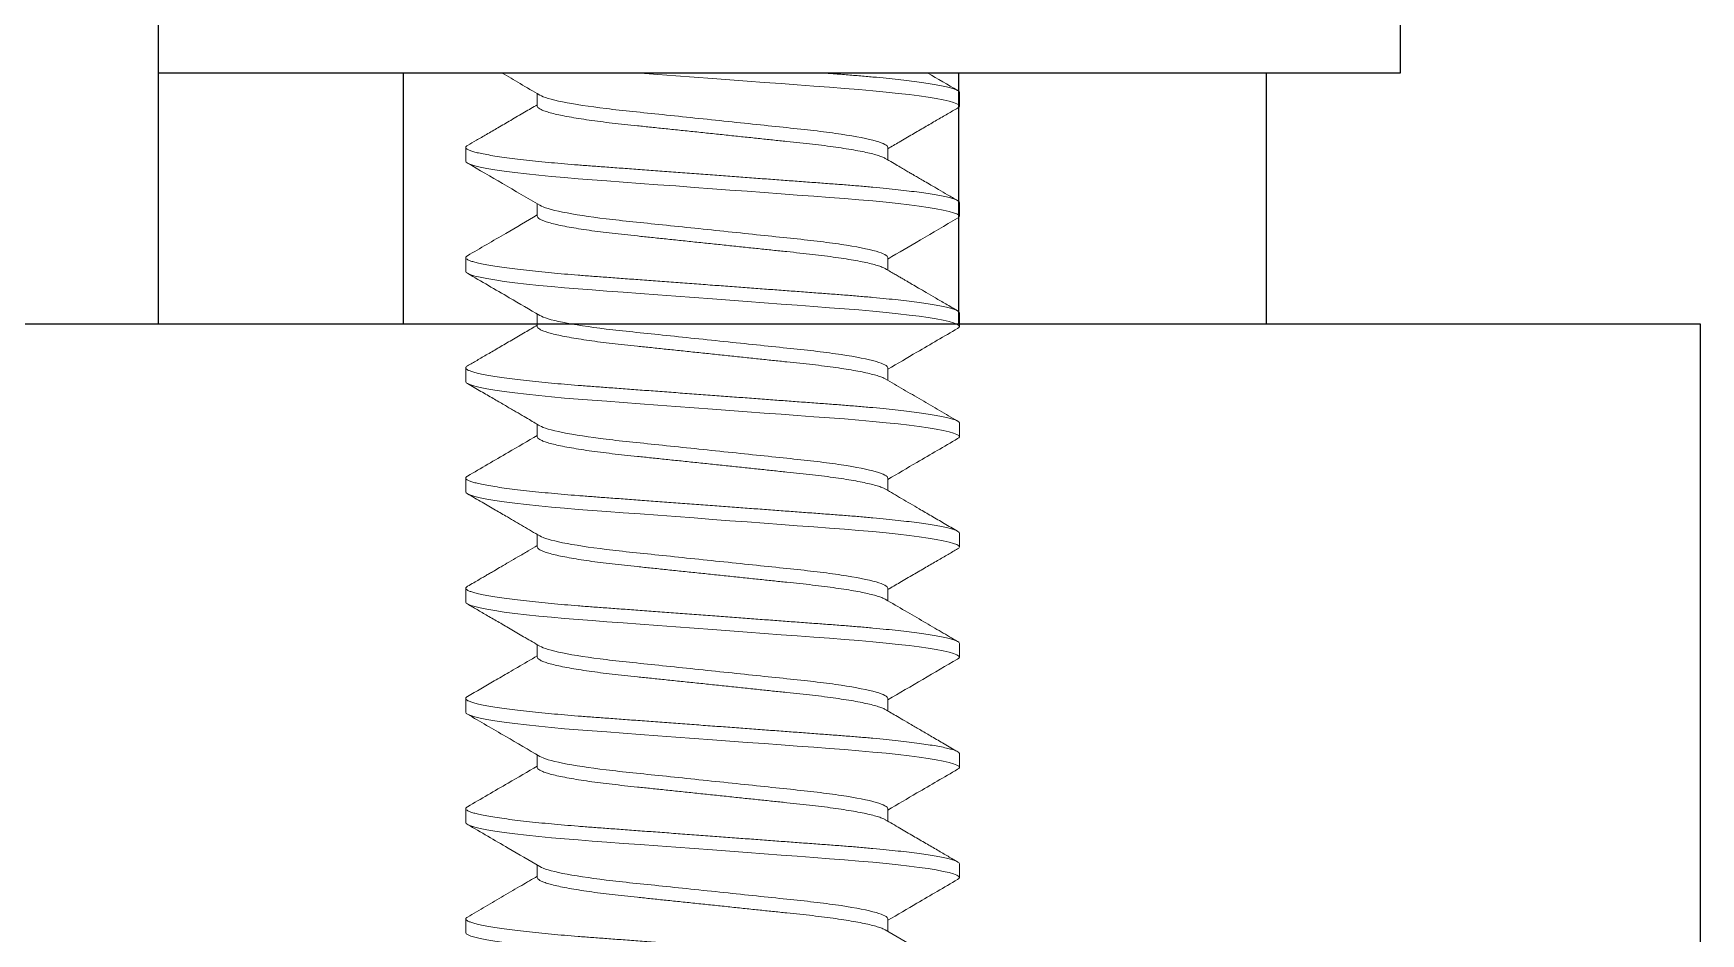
# Model space of a CAD drawing. Header units: inches. Extents: x -1 to 66.5, y -11.9 to 25.2.
# Drawn here: x 39.7874 to 40.1657, y -6.3682 to -6.164 of the extents above; entities that cross this region are included whole.
import ezdxf

# ---------------------------------------------------------------- set-up
doc = ezdxf.new("R2010")
doc.units = ezdxf.units.IN
doc.header["$MEASUREMENT"] = 0
doc.linetypes.add('SLD-Solid', pattern=[0])
doc.layers.add('Fastener', color=134, linetype='Continuous')
doc.layers.add('Solenoid', color=6, linetype='Continuous')

msp = doc.modelspace()

# ---------------------------------------------------------------- linework, layer by layer
at = {"layer": 'Fastener'}
for p, q in [((40.09748, -6.14297), (40.09748, -6.17297)), ((40.09748, -6.17297), (39.81577, -6.17297))]:
    msp.add_line(p, q, dxfattribs=at)
at = {"layer": 'Fastener', "linetype": 'SLD-Solid', "lineweight": 15}
for p, q in [((39.90172, -6.18047), (39.90172, -6.17766)), ((39.99748, -6.17735), (39.99748, -6.18047)), ((39.88548, -6.19297), (39.88548, -6.18985)), ((39.98124, -6.18985), (39.98124, -6.19267)), ((39.90172, -6.20547), (39.90172, -6.20266)), ((39.99748, -6.20235), (39.99748, -6.20547)), ((39.88548, -6.21797), (39.88548, -6.21485)), ((39.98124, -6.21485), (39.98124, -6.21767)), ((39.90172, -6.23047), (39.90172, -6.22766)), ((39.99748, -6.22735), (39.99748, -6.23047)), ((39.88548, -6.24297), (39.88548, -6.23985)), ((39.98124, -6.23985), (39.98124, -6.24267)), ((39.90172, -6.25547), (39.90172, -6.25265)), ((39.99748, -6.25235), (39.99748, -6.25547)), ((39.88548, -6.26797), (39.88548, -6.26485)), ((39.98124, -6.26485), (39.98124, -6.26767)), ((39.90172, -6.28047), (39.90172, -6.27765)), ((39.99748, -6.27735), (39.99748, -6.28047)), ((39.88548, -6.29297), (39.88548, -6.28985)), ((39.98124, -6.28985), (39.98124, -6.29267)), ((39.90172, -6.30547), (39.90172, -6.30266)), ((39.99748, -6.30235), (39.99748, -6.30547)), ((39.88548, -6.31797), (39.88548, -6.31485)), ((39.98124, -6.31485), (39.98124, -6.31767)), ((39.90172, -6.33047), (39.90172, -6.32766)), ((39.99748, -6.32735), (39.99748, -6.33047)), ((39.88548, -6.34297), (39.88548, -6.33985)), ((39.98124, -6.33985), (39.98124, -6.34267)), ((39.90172, -6.35547), (39.90172, -6.35266)), ((39.99748, -6.35235), (39.99748, -6.35547)), ((39.88548, -6.36797), (39.88548, -6.36485)), ((39.98124, -6.36485), (39.98124, -6.36767))]:
    msp.add_line(p, q, dxfattribs=at)
at = {"layer": 'Fastener', "linetype": 'SLD-Solid', "lineweight": 15, "flags": 128}
for points in [[(39.99707, -6.18091), (39.99736, -6.18072), (39.99748, -6.18047), (39.99734, -6.18022), (39.99691, -6.17994), (39.99619, -6.17966), (39.99516, -6.17936), (39.99383, -6.17906), (39.9922, -6.17875), (39.99039, -6.17845), (39.98834, -6.17816), (39.98607, -6.17787), (39.98358, -6.17758), (39.9809, -6.17729), (39.97788, -6.177), (39.97471, -6.17672), (39.97141, -6.17645), (39.96801, -6.1762), (39.96444, -6.17593), (39.96069, -6.17565), (39.95702, -6.17538), (39.95323, -6.1751), (39.94937, -6.17481), (39.94544, -6.17452), (39.94148, -6.17422), (39.93729, -6.17391), (39.93313, -6.1736), (39.92904, -6.1733), (39.92505, -6.173), (39.92468, -6.17297)], [(39.99707, -6.20591), (39.99736, -6.20572), (39.99748, -6.20547), (39.99734, -6.20522), (39.99691, -6.20494), (39.99619, -6.20466), (39.99516, -6.20436), (39.99383, -6.20406), (39.9922, -6.20375), (39.99039, -6.20345), (39.98834, -6.20316), (39.98607, -6.20287), (39.98358, -6.20258), (39.9809, -6.20229), (39.97788, -6.202), (39.97471, -6.20172), (39.97141, -6.20145), (39.96801, -6.2012), (39.96444, -6.20093), (39.96069, -6.20065), (39.95702, -6.20038), (39.95323, -6.2001), (39.94937, -6.19981), (39.94544, -6.19952), (39.94148, -6.19922), (39.93729, -6.19891), (39.93313, -6.1986), (39.92904, -6.1983), (39.92505, -6.198), (39.92119, -6.19771), (39.91749, -6.19744), (39.91417, -6.19719), (39.91098, -6.19695), (39.90789, -6.1967), (39.90491, -6.19643), (39.90207, -6.19615), (39.89923, -6.19585), (39.89661, -6.19555), (39.89423, -6.19524), (39.89211, -6.19492), (39.89027, -6.19461), (39.88872, -6.19431), (39.88754, -6.19402), (39.88663, -6.19374), (39.88599, -6.19348), (39.88561, -6.19322), (39.88548, -6.19297), (39.88548, -6.19297)], [(39.99707, -6.23091), (39.99736, -6.23072), (39.99748, -6.23047), (39.99734, -6.23022), (39.99691, -6.22994), (39.99619, -6.22966), (39.99516, -6.22936), (39.99383, -6.22906), (39.9922, -6.22875), (39.99039, -6.22845), (39.98834, -6.22816), (39.98607, -6.22787), (39.98358, -6.22758), (39.9809, -6.22729), (39.97788, -6.227), (39.97471, -6.22672), (39.97141, -6.22645), (39.96801, -6.2262), (39.96444, -6.22593), (39.96069, -6.22565), (39.95702, -6.22538), (39.95323, -6.2251), (39.94937, -6.22481), (39.94544, -6.22452), (39.94148, -6.22422), (39.93729, -6.22391), (39.93313, -6.2236), (39.92904, -6.2233), (39.92505, -6.223), (39.92119, -6.22271), (39.91749, -6.22244), (39.91417, -6.22219), (39.91098, -6.22195), (39.90789, -6.2217), (39.90491, -6.22143), (39.90207, -6.22116), (39.89923, -6.22085), (39.89661, -6.22055), (39.89423, -6.22024), (39.89211, -6.21992), (39.89027, -6.21961), (39.88872, -6.21931), (39.88754, -6.21902), (39.88663, -6.21874), (39.88599, -6.21848), (39.88561, -6.21822), (39.88548, -6.21797), (39.88548, -6.21797)], [(39.99707, -6.25591), (39.99736, -6.25572), (39.99748, -6.25547), (39.99734, -6.25522), (39.99691, -6.25494), (39.99619, -6.25466), (39.99516, -6.25436), (39.99383, -6.25406), (39.9922, -6.25375), (39.99039, -6.25345), (39.98834, -6.25316), (39.98607, -6.25287), (39.98358, -6.25258), (39.9809, -6.25229), (39.97788, -6.252), (39.97471, -6.25172), (39.97141, -6.25145), (39.96801, -6.2512), (39.96444, -6.25093), (39.96069, -6.25065), (39.95702, -6.25038), (39.95323, -6.2501), (39.94937, -6.24981), (39.94544, -6.24952), (39.94148, -6.24922), (39.93729, -6.24891), (39.93313, -6.2486), (39.92904, -6.2483), (39.92505, -6.248), (39.92119, -6.24771), (39.91749, -6.24744), (39.91417, -6.24719), (39.91098, -6.24695), (39.90789, -6.2467), (39.90491, -6.24643), (39.90207, -6.24616), (39.89923, -6.24585), (39.89661, -6.24555), (39.89423, -6.24524), (39.89211, -6.24492), (39.89027, -6.24461), (39.88872, -6.24431), (39.88754, -6.24402), (39.88663, -6.24374), (39.88599, -6.24348), (39.88561, -6.24322), (39.88548, -6.24297), (39.88548, -6.24297)], [(39.99707, -6.28091), (39.99736, -6.28072), (39.99748, -6.28047), (39.99734, -6.28022), (39.99691, -6.27994), (39.99619, -6.27966), (39.99516, -6.27936), (39.99383, -6.27906), (39.9922, -6.27875), (39.99039, -6.27845), (39.98834, -6.27816), (39.98607, -6.27787), (39.98358, -6.27758), (39.9809, -6.27729), (39.97788, -6.277), (39.97471, -6.27672), (39.97141, -6.27645), (39.96801, -6.2762), (39.96444, -6.27593), (39.96069, -6.27565), (39.95702, -6.27538), (39.95323, -6.2751), (39.94937, -6.27481), (39.94544, -6.27452), (39.94148, -6.27422), (39.93729, -6.27391), (39.93313, -6.2736), (39.92904, -6.2733), (39.92505, -6.273), (39.92119, -6.27271), (39.91749, -6.27244), (39.91417, -6.27219), (39.91098, -6.27195), (39.90789, -6.2717), (39.90491, -6.27143), (39.90207, -6.27116), (39.89923, -6.27085), (39.89661, -6.27055), (39.89423, -6.27024), (39.89211, -6.26992), (39.89027, -6.26961), (39.88872, -6.26931), (39.88754, -6.26902), (39.88663, -6.26874), (39.88599, -6.26848), (39.88561, -6.26822), (39.88548, -6.26797), (39.88548, -6.26797)], [(39.99707, -6.30591), (39.99736, -6.30572), (39.99748, -6.30547), (39.99734, -6.30522), (39.99691, -6.30494), (39.99619, -6.30466), (39.99516, -6.30436), (39.99383, -6.30406), (39.9922, -6.30375), (39.99039, -6.30345), (39.98834, -6.30316), (39.98607, -6.30287), (39.98358, -6.30258), (39.9809, -6.30229), (39.97788, -6.302), (39.97471, -6.30172), (39.97141, -6.30145), (39.96801, -6.3012), (39.96444, -6.30093), (39.96069, -6.30065), (39.95702, -6.30038), (39.95323, -6.3001), (39.94937, -6.29981), (39.94544, -6.29952), (39.94148, -6.29922), (39.93729, -6.29891), (39.93313, -6.2986), (39.92904, -6.2983), (39.92505, -6.298), (39.92119, -6.29771), (39.91749, -6.29744), (39.91417, -6.29719), (39.91098, -6.29695), (39.90789, -6.2967), (39.90491, -6.29643), (39.90207, -6.29616), (39.89923, -6.29585), (39.89661, -6.29555), (39.89423, -6.29524), (39.89211, -6.29492), (39.89027, -6.29461), (39.88872, -6.29431), (39.88754, -6.29402), (39.88663, -6.29374), (39.88599, -6.29348), (39.88561, -6.29322), (39.88548, -6.29297), (39.88548, -6.29297)], [(39.99707, -6.33091), (39.99736, -6.33072), (39.99748, -6.33047), (39.99734, -6.33022), (39.99691, -6.32994), (39.99619, -6.32966), (39.99516, -6.32936), (39.99383, -6.32906), (39.9922, -6.32875), (39.99039, -6.32845), (39.98834, -6.32816), (39.98607, -6.32787), (39.98358, -6.32758), (39.9809, -6.32729), (39.97788, -6.327), (39.97471, -6.32672), (39.97141, -6.32645), (39.96801, -6.3262), (39.96444, -6.32593), (39.96069, -6.32565), (39.95702, -6.32538), (39.95323, -6.3251), (39.94937, -6.32481), (39.94544, -6.32452), (39.94148, -6.32422), (39.93729, -6.32391), (39.93313, -6.3236), (39.92904, -6.3233), (39.92505, -6.323), (39.92119, -6.32271), (39.91749, -6.32244), (39.91417, -6.32219), (39.91098, -6.32195), (39.90789, -6.3217), (39.90491, -6.32143), (39.90207, -6.32116), (39.89923, -6.32085), (39.89661, -6.32055), (39.89423, -6.32024), (39.89211, -6.31992), (39.89027, -6.31961), (39.88872, -6.31931), (39.88754, -6.31902), (39.88663, -6.31874), (39.88599, -6.31848), (39.88561, -6.31822), (39.88548, -6.31797), (39.88548, -6.31797)], [(39.99707, -6.35591), (39.99736, -6.35572), (39.99748, -6.35547), (39.99734, -6.35522), (39.99691, -6.35494), (39.99619, -6.35466), (39.99516, -6.35436), (39.99383, -6.35406), (39.9922, -6.35375), (39.99039, -6.35345), (39.98834, -6.35316), (39.98607, -6.35287), (39.98358, -6.35258), (39.9809, -6.35229), (39.97788, -6.352), (39.97471, -6.35172), (39.97141, -6.35145), (39.96801, -6.3512), (39.96444, -6.35093), (39.96069, -6.35065), (39.95702, -6.35038), (39.95323, -6.3501), (39.94937, -6.34981), (39.94544, -6.34952), (39.94148, -6.34922), (39.93729, -6.34891), (39.93313, -6.3486), (39.92904, -6.3483), (39.92505, -6.348), (39.92119, -6.34771), (39.91749, -6.34744), (39.91417, -6.34719), (39.91098, -6.34695), (39.90789, -6.3467), (39.90491, -6.34643), (39.90207, -6.34616), (39.89923, -6.34585), (39.89661, -6.34555), (39.89423, -6.34524), (39.89211, -6.34492), (39.89027, -6.34461), (39.88872, -6.34431), (39.88754, -6.34402), (39.88663, -6.34374), (39.88599, -6.34348), (39.88561, -6.34322), (39.88548, -6.34297), (39.88548, -6.34297)], [(39.99707, -6.38091), (39.99736, -6.38072), (39.99748, -6.38047), (39.99734, -6.38022), (39.99691, -6.37994), (39.99619, -6.37966), (39.99516, -6.37936), (39.99383, -6.37906), (39.9922, -6.37875), (39.99039, -6.37845), (39.98834, -6.37816), (39.98607, -6.37787), (39.98358, -6.37758), (39.9809, -6.37729), (39.97788, -6.377), (39.97471, -6.37672), (39.97141, -6.37645), (39.96801, -6.3762), (39.96444, -6.37593), (39.96069, -6.37565), (39.95702, -6.37538), (39.95323, -6.3751), (39.94937, -6.37481), (39.94544, -6.37452), (39.94148, -6.37422), (39.93729, -6.37391), (39.93313, -6.3736), (39.92904, -6.3733), (39.92505, -6.373), (39.92119, -6.37271), (39.91749, -6.37244), (39.91417, -6.37219), (39.91098, -6.37195), (39.90789, -6.3717), (39.90491, -6.37143), (39.90207, -6.37116), (39.89923, -6.37085), (39.89661, -6.37055), (39.89423, -6.37024), (39.89211, -6.36992), (39.89027, -6.36961), (39.88872, -6.36931), (39.88754, -6.36902), (39.88663, -6.36874), (39.88599, -6.36848), (39.88561, -6.36822), (39.88548, -6.36797), (39.88548, -6.36797)]]:
    msp.add_lwpolyline(points, dxfattribs=at)
at = {"layer": 'Fastener', "linetype": 'SLD-Solid', "lineweight": 15}
for points, knots in [([(39.90228, -6.17798), (39.90079, -6.17711), (39.89793, -6.17544), (39.89507, -6.17377), (39.89371, -6.17297)], [0, 0, 0, 0, 0.2735344, 0.5226997, 0.5226997, 0.5226997, 0.5226997]), ([(39.99748, -6.17735), (39.99746, -6.17726), (39.9974, -6.17709), (39.99696, -6.17682), (39.99624, -6.17653), (39.99521, -6.17624), (39.99387, -6.17593), (39.99227, -6.17563), (39.99043, -6.17533), (39.98839, -6.17503), (39.98611, -6.17474), (39.98362, -6.17445), (39.98089, -6.17416), (39.97792, -6.17388), (39.97475, -6.1736), (39.97145, -6.17333), (39.96873, -6.17313), (39.96713, -6.17301), (39.96668, -6.17297)], [0, 0, 0, 0, 0.021662, 0.0436855, 0.0660212, 0.0886149, 0.1114084, 0.1343402, 0.1560315, 0.1777344, 0.1993942, 0.2209568, 0.2423695, 0.2648595, 0.2870678, 0.3089421, 0.33051, 0.3387077, 0.3387077, 0.3387077, 0.3387077]), ([(39.98124, -6.18985), (39.98124, -6.18942), (39.98038, -6.18893), (39.97679, -6.18789), (39.97405, -6.18735), (39.96898, -6.18659), (39.96714, -6.18635), (39.96327, -6.18588), (39.96127, -6.18567), (39.95486, -6.185), (39.95, -6.18449), (39.93999, -6.18344), (39.93486, -6.18291), (39.92541, -6.18192), (39.92121, -6.18151), (39.91351, -6.18057), (39.91007, -6.18005), (39.90486, -6.17899), (39.9031, -6.17846), (39.90228, -6.17798)], [0, 0, 0, 0, 0.125, 0.125, 0.25, 0.25, 0.3125, 0.3125, 0.375, 0.375, 0.5, 0.5, 0.625, 0.625, 0.75, 0.75, 0.875, 0.875, 1, 1, 1, 1]), ([(39.88587, -6.18941), (39.88654, -6.18902), (39.88799, -6.18818), (39.8903, -6.18684), (39.89289, -6.18533), (39.89577, -6.18365), (39.89875, -6.18191), (39.90076, -6.18073), (39.90172, -6.18017)], [0, 0, 0, 0, 0.127459, 0.273038, 0.43669, 0.618357, 0.817973, 1, 1, 1, 1]), ([(39.98068, -6.19234), (39.98067, -6.19234), (39.98052, -6.19222), (39.97994, -6.19198), (39.97891, -6.19162), (39.97755, -6.19125), (39.97591, -6.19088), (39.97401, -6.19051), (39.97187, -6.19015), (39.9695, -6.18979), (39.96693, -6.18945), (39.96419, -6.18911), (39.96132, -6.1888), (39.9583, -6.18849), (39.95514, -6.18816), (39.95185, -6.18781), (39.94846, -6.18746), (39.94499, -6.18709), (39.94146, -6.18672), (39.93791, -6.18635), (39.93438, -6.18598), (39.93094, -6.18562), (39.92761, -6.18527), (39.92446, -6.18494), (39.92149, -6.18463), (39.91867, -6.18432), (39.91599, -6.184), (39.91343, -6.18365), (39.91105, -6.18329), (39.90888, -6.18292), (39.90696, -6.18255), (39.90532, -6.18218), (39.90398, -6.18181), (39.90296, -6.18145), (39.90224, -6.18111), (39.9018, -6.18078), (39.90175, -6.18058), (39.90172, -6.18047)], [0, 0, 0, 0, 0.0011037, 0.0306617, 0.060576, 0.0907305, 0.1204632, 0.1501923, 0.1797998, 0.2091707, 0.2387189, 0.2678013, 0.2963216, 0.3248703, 0.3539772, 0.3830139, 0.4123936, 0.4420065, 0.4717374, 0.5020078, 0.5321537, 0.5620535, 0.5915919, 0.620662, 0.6486647, 0.6767023, 0.7052794, 0.7343041, 0.7642111, 0.7943614, 0.8246333, 0.8549021, 0.8850435, 0.9144055, 0.9434181, 0.9719801, 1, 1, 1, 1]), ([(39.99709, -6.18091), (39.99633, -6.18136), (39.99473, -6.18229), (39.99225, -6.18373), (39.9896, -6.18527), (39.98678, -6.18692), (39.98397, -6.18856), (39.98211, -6.18965), (39.98124, -6.19016)], [0, 0, 0, 0, 0.145434, 0.301781, 0.469006, 0.647064, 0.835911, 1, 1, 1, 1]), ([(39.99748, -6.20235), (39.99746, -6.20226), (39.9974, -6.20209), (39.99696, -6.20182), (39.99624, -6.20153), (39.99521, -6.20124), (39.99387, -6.20093), (39.99227, -6.20063), (39.99043, -6.20033), (39.98839, -6.20003), (39.98611, -6.19974), (39.98362, -6.19945), (39.98089, -6.19916), (39.97792, -6.19888), (39.97475, -6.1986), (39.97145, -6.19833), (39.96802, -6.19807), (39.96444, -6.19781), (39.96076, -6.19753), (39.95702, -6.19726), (39.95323, -6.19697), (39.94937, -6.19669), (39.94544, -6.19639), (39.9414, -6.19609), (39.93729, -6.19579), (39.93313, -6.19548), (39.92904, -6.19517), (39.92505, -6.19488), (39.92119, -6.19459), (39.91756, -6.19432), (39.91415, -6.19407), (39.91094, -6.19383), (39.90785, -6.19357), (39.90487, -6.19331), (39.90197, -6.19302), (39.89919, -6.19273), (39.89656, -6.19242), (39.89418, -6.19211), (39.89206, -6.1918), (39.89022, -6.19149), (39.88871, -6.19119), (39.8875, -6.1909), (39.88659, -6.19062), (39.88595, -6.19035), (39.88556, -6.19009), (39.88544, -6.18984), (39.88554, -6.18962), (39.8858, -6.18947), (39.8859, -6.18941)], [0, 0, 0, 0, 0.021662, 0.043686, 0.066022, 0.088616, 0.11141, 0.134342, 0.156034, 0.177737, 0.199398, 0.220961, 0.242374, 0.264864, 0.287073, 0.308947, 0.330516, 0.352339, 0.374503, 0.395667, 0.417042, 0.438577, 0.460221, 0.48192, 0.504932, 0.527878, 0.550696, 0.573322, 0.595699, 0.61777, 0.638257, 0.658614, 0.679288, 0.700253, 0.721466, 0.744181, 0.767062, 0.790044, 0.813064, 0.836056, 0.858955, 0.880405, 0.901664, 0.922686, 0.943424, 0.963839, 0.985501, 1, 1, 1, 1]), ([(39.98068, -6.19234), (39.98123, -6.19266), (39.98225, -6.19326), (39.98366, -6.19408), (39.98483, -6.19476), (39.98575, -6.19531), (39.98645, -6.19571), (39.98701, -6.19604), (39.98764, -6.19641), (39.98851, -6.19692), (39.98968, -6.1976), (39.99113, -6.19844), (39.99287, -6.19945), (39.99489, -6.20063), (39.99633, -6.20146), (39.99709, -6.20191)], [0, 0, 0, 0, 0.10074, 0.186625, 0.257628, 0.313728, 0.356495, 0.384119, 0.41754, 0.471645, 0.542917, 0.63137, 0.737019, 0.859887, 1, 1, 1, 1]), ([(39.90228, -6.20298), (39.89946, -6.20134), (39.89399, -6.19814), (39.88852, -6.19495), (39.88587, -6.19341)], [0, 0, 0, 0, 0.515851, 1, 1, 1, 1]), ([(39.98124, -6.21485), (39.98124, -6.21442), (39.98038, -6.21393), (39.97679, -6.2129), (39.97405, -6.21235), (39.96898, -6.21159), (39.96714, -6.21135), (39.96327, -6.21088), (39.96127, -6.21067), (39.95486, -6.21), (39.95, -6.20949), (39.93999, -6.20844), (39.93486, -6.20791), (39.92541, -6.20692), (39.92121, -6.20651), (39.91351, -6.20557), (39.91008, -6.20505), (39.90486, -6.20399), (39.9031, -6.20346), (39.90228, -6.20298)], [0, 0, 0, 0, 0.125, 0.125, 0.25, 0.25, 0.3125, 0.3125, 0.375, 0.375, 0.5, 0.5, 0.625, 0.625, 0.75, 0.75, 0.875, 0.875, 1, 1, 1, 1]), ([(39.88587, -6.21441), (39.88878, -6.21272), (39.89406, -6.20965), (39.89934, -6.20656), (39.90172, -6.20517)], [0, 0, 0, 0, 0.549896, 1, 1, 1, 1]), ([(39.98068, -6.21734), (39.98067, -6.21734), (39.98052, -6.21722), (39.97994, -6.21698), (39.97891, -6.21662), (39.97755, -6.21625), (39.97591, -6.21588), (39.97401, -6.21551), (39.97187, -6.21515), (39.9695, -6.21479), (39.96693, -6.21445), (39.96419, -6.21411), (39.96132, -6.2138), (39.9583, -6.21349), (39.95514, -6.21316), (39.95185, -6.21281), (39.94846, -6.21246), (39.94499, -6.21209), (39.94146, -6.21172), (39.93791, -6.21135), (39.93438, -6.21098), (39.93094, -6.21062), (39.92761, -6.21027), (39.92446, -6.20994), (39.92149, -6.20963), (39.91867, -6.20932), (39.91599, -6.209), (39.91343, -6.20865), (39.91105, -6.20829), (39.90888, -6.20792), (39.90696, -6.20755), (39.90532, -6.20718), (39.90398, -6.20681), (39.90296, -6.20645), (39.90224, -6.20611), (39.9018, -6.20578), (39.90175, -6.20558), (39.90172, -6.20547)], [0, 0, 0, 0, 0.0010211, 0.0305816, 0.0604983, 0.0906554, 0.1203905, 0.1501221, 0.179732, 0.2091053, 0.238656, 0.2677408, 0.2962634, 0.3248145, 0.3539238, 0.3829629, 0.412345, 0.4419604, 0.4716938, 0.5019667, 0.532115, 0.5620173, 0.5915582, 0.6206306, 0.6486357, 0.6766756, 0.705255, 0.7342821, 0.7641916, 0.7943444, 0.8246187, 0.8548902, 0.885034, 0.9143984, 0.9434134, 0.9719777, 1, 1, 1, 1]), ([(39.99709, -6.20591), (39.99427, -6.20755), (39.98899, -6.21063), (39.98371, -6.21372), (39.98124, -6.21516)], [0, 0, 0, 0, 0.533694, 1, 1, 1, 1]), ([(39.99748, -6.22735), (39.99746, -6.22726), (39.9974, -6.22709), (39.99696, -6.22682), (39.99624, -6.22653), (39.99521, -6.22624), (39.99387, -6.22593), (39.99227, -6.22563), (39.99043, -6.22533), (39.98839, -6.22503), (39.98611, -6.22474), (39.98362, -6.22445), (39.98089, -6.22416), (39.97792, -6.22388), (39.97475, -6.2236), (39.97145, -6.22333), (39.96802, -6.22307), (39.96444, -6.22281), (39.96076, -6.22253), (39.95702, -6.22226), (39.95323, -6.22197), (39.94937, -6.22169), (39.94544, -6.22139), (39.9414, -6.22109), (39.93729, -6.22079), (39.93313, -6.22048), (39.92904, -6.22017), (39.92505, -6.21988), (39.92119, -6.21959), (39.91756, -6.21932), (39.91415, -6.21907), (39.91094, -6.21883), (39.90785, -6.21857), (39.90487, -6.21831), (39.90197, -6.21802), (39.89919, -6.21773), (39.89656, -6.21742), (39.89418, -6.21711), (39.89206, -6.2168), (39.89022, -6.21649), (39.88871, -6.21619), (39.8875, -6.2159), (39.88659, -6.21562), (39.88595, -6.21535), (39.88556, -6.21509), (39.88544, -6.21484), (39.88554, -6.21462), (39.8858, -6.21447), (39.8859, -6.21441)], [0, 0, 0, 0, 0.021664, 0.043689, 0.066026, 0.088621, 0.111416, 0.13435, 0.156042, 0.177747, 0.199408, 0.220972, 0.242386, 0.264878, 0.287088, 0.308963, 0.330533, 0.352357, 0.374522, 0.395687, 0.417063, 0.4386, 0.460245, 0.481945, 0.504958, 0.527906, 0.550725, 0.573352, 0.59573, 0.617802, 0.63829, 0.658649, 0.679323, 0.700289, 0.721503, 0.74422, 0.767102, 0.790086, 0.813107, 0.8361, 0.859, 0.880451, 0.901711, 0.922734, 0.943473, 0.963889, 0.985553, 1, 1, 1, 1]), ([(39.90228, -6.22798), (39.89998, -6.22663), (39.89451, -6.22344), (39.88903, -6.22025), (39.88587, -6.21841)], [0, 0, 0, 0, 0.422079, 1, 1, 1, 1]), ([(39.98068, -6.21734), (39.98108, -6.21757), (39.98183, -6.21801), (39.98288, -6.21863), (39.9838, -6.21916), (39.98458, -6.21962), (39.98528, -6.22003), (39.986, -6.22045), (39.98699, -6.22103), (39.98833, -6.22181), (39.99008, -6.22283), (39.99214, -6.22403), (39.99452, -6.22541), (39.9962, -6.22639), (39.99709, -6.22691)], [0, 0, 0, 0, 0.0726126, 0.1368827, 0.1927979, 0.2403477, 0.2796129, 0.3211904, 0.3723655, 0.4601493, 0.5667815, 0.6922831, 0.8366798, 1, 1, 1, 1]), ([(39.88587, -6.23941), (39.88659, -6.23899), (39.88811, -6.23811), (39.89051, -6.23671), (39.89313, -6.23519), (39.89598, -6.23352), (39.89887, -6.23184), (39.90081, -6.2307), (39.90172, -6.23017)], [0, 0, 0, 0, 0.1366309, 0.2877085, 0.4531892, 0.6330276, 0.827174, 1, 1, 1, 1]), ([(39.98068, -6.24234), (39.98067, -6.24234), (39.98052, -6.24222), (39.97994, -6.24198), (39.97891, -6.24162), (39.97755, -6.24125), (39.97591, -6.24088), (39.97401, -6.24051), (39.97187, -6.24015), (39.9695, -6.23979), (39.96693, -6.23945), (39.96419, -6.23911), (39.96132, -6.2388), (39.9583, -6.23849), (39.95514, -6.23816), (39.95185, -6.23781), (39.94846, -6.23746), (39.94499, -6.23709), (39.94146, -6.23672), (39.93791, -6.23635), (39.93438, -6.23598), (39.93094, -6.23562), (39.92761, -6.23527), (39.92446, -6.23494), (39.92149, -6.23463), (39.91867, -6.23432), (39.91599, -6.234), (39.91343, -6.23365), (39.91105, -6.23329), (39.90888, -6.23292), (39.90696, -6.23255), (39.90532, -6.23218), (39.90398, -6.23181), (39.90296, -6.23145), (39.90224, -6.23111), (39.9018, -6.23078), (39.90175, -6.23058), (39.90172, -6.23047)], [0, 0, 0, 0, 0.001056, 0.030616, 0.060531, 0.090687, 0.120421, 0.150152, 0.179761, 0.209133, 0.238683, 0.267767, 0.296288, 0.324838, 0.353947, 0.382985, 0.412366, 0.44198, 0.471712, 0.501984, 0.532132, 0.562033, 0.591573, 0.620644, 0.648648, 0.676687, 0.705265, 0.734291, 0.7642, 0.794352, 0.824625, 0.854895, 0.885038, 0.914401, 0.943415, 0.971979, 1, 1, 1, 1]), ([(39.98124, -6.23985), (39.98124, -6.23942), (39.98038, -6.23893), (39.97679, -6.2379), (39.97405, -6.23735), (39.96899, -6.23659), (39.96714, -6.23635), (39.96327, -6.23588), (39.96127, -6.23567), (39.95486, -6.235), (39.95, -6.23449), (39.93999, -6.23344), (39.93486, -6.23291), (39.92541, -6.23192), (39.92121, -6.23151), (39.91351, -6.23057), (39.91008, -6.23005), (39.90486, -6.22899), (39.9031, -6.22846), (39.90228, -6.22798)], [0, 0, 0, 0, 0.125, 0.125, 0.25, 0.25, 0.3125, 0.3125, 0.375, 0.375, 0.5, 0.5, 0.625, 0.625, 0.75, 0.75, 0.875, 0.875, 1, 1, 1, 1]), ([(39.9971, -6.23091), (39.99402, -6.2327), (39.98873, -6.23578), (39.98345, -6.23887), (39.98124, -6.24016)], [0, 0, 0, 0, 0.58233, 1, 1, 1, 1]), ([(39.99748, -6.25235), (39.99746, -6.25226), (39.9974, -6.25209), (39.99696, -6.25182), (39.99624, -6.25153), (39.99521, -6.25124), (39.99387, -6.25093), (39.99227, -6.25063), (39.99043, -6.25033), (39.98839, -6.25003), (39.98611, -6.24974), (39.98362, -6.24945), (39.98089, -6.24916), (39.97792, -6.24888), (39.97475, -6.2486), (39.97145, -6.24833), (39.96802, -6.24807), (39.96444, -6.24781), (39.96076, -6.24753), (39.95702, -6.24726), (39.95323, -6.24697), (39.94937, -6.24669), (39.94544, -6.24639), (39.9414, -6.24609), (39.93729, -6.24579), (39.93313, -6.24548), (39.92904, -6.24517), (39.92505, -6.24488), (39.92119, -6.24459), (39.91756, -6.24432), (39.91415, -6.24407), (39.91094, -6.24383), (39.90785, -6.24357), (39.90487, -6.24331), (39.90197, -6.24302), (39.89919, -6.24273), (39.89656, -6.24242), (39.89418, -6.24211), (39.89206, -6.2418), (39.89022, -6.24149), (39.88871, -6.24119), (39.8875, -6.2409), (39.88659, -6.24062), (39.88595, -6.24035), (39.88556, -6.24009), (39.88544, -6.23984), (39.88554, -6.23962), (39.8858, -6.23947), (39.8859, -6.23941)], [0, 0, 0, 0, 0.021665, 0.043691, 0.06603, 0.088627, 0.111423, 0.134358, 0.156052, 0.177758, 0.199421, 0.220986, 0.242402, 0.264895, 0.287106, 0.308983, 0.330554, 0.35238, 0.374546, 0.395713, 0.41709, 0.438628, 0.460275, 0.481976, 0.504991, 0.52794, 0.55076, 0.573389, 0.595768, 0.617842, 0.638331, 0.658691, 0.679367, 0.700335, 0.72155, 0.744268, 0.767151, 0.790137, 0.813159, 0.836154, 0.859056, 0.880508, 0.901769, 0.922793, 0.943534, 0.963952, 0.985616, 1, 1, 1, 1]), ([(39.98068, -6.24234), (39.98205, -6.24314), (39.98478, -6.24474), (39.98888, -6.24713), (39.99299, -6.24952), (39.99573, -6.25112), (39.9971, -6.25191)], [0, 0, 0, 0, 0.2495101, 0.4993295, 0.7494846, 1, 1, 1, 1]), ([(39.90228, -6.25298), (39.90194, -6.25278), (39.90115, -6.25232), (39.89981, -6.25154), (39.8982, -6.25059), (39.89629, -6.24948), (39.8941, -6.2482), (39.89161, -6.24675), (39.88884, -6.24514), (39.88689, -6.24401), (39.88587, -6.24341)], [0, 0, 0, 0, 0.06359, 0.144676, 0.24328, 0.359424, 0.493133, 0.644442, 0.813383, 1, 1, 1, 1]), ([(39.98124, -6.26485), (39.98124, -6.26442), (39.98038, -6.26393), (39.97679, -6.2629), (39.97405, -6.26235), (39.96899, -6.26159), (39.96714, -6.26135), (39.96327, -6.26088), (39.96127, -6.26067), (39.95486, -6.26), (39.95, -6.25949), (39.93999, -6.25844), (39.93486, -6.25791), (39.92541, -6.25692), (39.92121, -6.25651), (39.91352, -6.25557), (39.91008, -6.25505), (39.90486, -6.25399), (39.9031, -6.25346), (39.90228, -6.25298)], [0, 0, 0, 0, 0.125, 0.125, 0.25, 0.25, 0.3125, 0.3125, 0.375, 0.375, 0.5, 0.5, 0.625, 0.625, 0.75, 0.75, 0.875, 0.875, 1, 1, 1, 1]), ([(39.88587, -6.26441), (39.88895, -6.26262), (39.89423, -6.25955), (39.89951, -6.25646), (39.90172, -6.25517)], [0, 0, 0, 0, 0.582232, 1, 1, 1, 1]), ([(39.98068, -6.26734), (39.98067, -6.26734), (39.98052, -6.26722), (39.97994, -6.26698), (39.97891, -6.26662), (39.97755, -6.26625), (39.97591, -6.26588), (39.97401, -6.26551), (39.97187, -6.26515), (39.9695, -6.26479), (39.96693, -6.26445), (39.96419, -6.26411), (39.96132, -6.2638), (39.9583, -6.26349), (39.95514, -6.26316), (39.95185, -6.26281), (39.94846, -6.26246), (39.94499, -6.26209), (39.94146, -6.26172), (39.93791, -6.26135), (39.93438, -6.26098), (39.93094, -6.26062), (39.92761, -6.26027), (39.92446, -6.25994), (39.92149, -6.25963), (39.91867, -6.25932), (39.91599, -6.259), (39.91343, -6.25865), (39.91105, -6.25829), (39.90888, -6.25792), (39.90696, -6.25755), (39.90532, -6.25718), (39.90398, -6.25681), (39.90296, -6.25645), (39.90224, -6.25611), (39.9018, -6.25578), (39.90175, -6.25558), (39.90172, -6.25547)], [0, 0, 0, 0, 0.0013524, 0.0309032, 0.0608099, 0.090957, 0.1206823, 0.150404, 0.1800041, 0.2093676, 0.2389086, 0.2679837, 0.2964969, 0.3250385, 0.3541381, 0.3831676, 0.41254, 0.4421455, 0.471869, 0.5021319, 0.5322702, 0.5621626, 0.5916936, 0.6207565, 0.6487522, 0.6767829, 0.7053528, 0.7343703, 0.7642699, 0.7944126, 0.8246769, 0.8549383, 0.8850722, 0.9144268, 0.9434322, 0.971987, 1, 1, 1, 1]), ([(39.9971, -6.25591), (39.99402, -6.2577), (39.98873, -6.26078), (39.98345, -6.26387), (39.98124, -6.26516)], [0, 0, 0, 0, 0.582331, 1, 1, 1, 1]), ([(39.99748, -6.27735), (39.99746, -6.27726), (39.9974, -6.27709), (39.99696, -6.27682), (39.99624, -6.27653), (39.99521, -6.27624), (39.99387, -6.27593), (39.99227, -6.27563), (39.99043, -6.27533), (39.98839, -6.27503), (39.98611, -6.27474), (39.98362, -6.27445), (39.98089, -6.27416), (39.97792, -6.27388), (39.97475, -6.2736), (39.97145, -6.27333), (39.96802, -6.27307), (39.96444, -6.27281), (39.96076, -6.27253), (39.95702, -6.27226), (39.95323, -6.27197), (39.94937, -6.27169), (39.94544, -6.27139), (39.9414, -6.27109), (39.93729, -6.27079), (39.93313, -6.27048), (39.92904, -6.27017), (39.92505, -6.26988), (39.92119, -6.26959), (39.91756, -6.26932), (39.91415, -6.26907), (39.91094, -6.26883), (39.90785, -6.26857), (39.90487, -6.26831), (39.90197, -6.26802), (39.89919, -6.26773), (39.89656, -6.26742), (39.89418, -6.26711), (39.89206, -6.2668), (39.89022, -6.26649), (39.88871, -6.26619), (39.8875, -6.2659), (39.88659, -6.26562), (39.88595, -6.26535), (39.88556, -6.26509), (39.88544, -6.26484), (39.88554, -6.26462), (39.8858, -6.26447), (39.8859, -6.26441)], [0, 0, 0, 0, 0.021663, 0.043688, 0.066026, 0.088621, 0.111416, 0.134349, 0.156042, 0.177746, 0.199408, 0.220972, 0.242386, 0.264877, 0.287087, 0.308963, 0.330532, 0.352356, 0.374521, 0.395687, 0.417062, 0.438599, 0.460244, 0.481944, 0.504957, 0.527905, 0.550723, 0.573351, 0.595728, 0.617801, 0.638289, 0.658647, 0.679322, 0.700288, 0.721502, 0.744218, 0.7671, 0.790084, 0.813105, 0.836098, 0.858998, 0.880449, 0.901709, 0.922732, 0.943471, 0.963887, 0.985551, 1, 1, 1, 1]), ([(39.90228, -6.27798), (39.90166, -6.27762), (39.90042, -6.2769), (39.89858, -6.27582), (39.89675, -6.27475), (39.89463, -6.27351), (39.89211, -6.27204), (39.88909, -6.27029), (39.88698, -6.26906), (39.88587, -6.26841)], [0, 0, 0, 0, 0.113896, 0.226128, 0.336684, 0.448715, 0.613776, 0.797523, 1, 1, 1, 1]), ([(39.98069, -6.26734), (39.98192, -6.26806), (39.98446, -6.26955), (39.98795, -6.27159), (39.99118, -6.27347), (39.9941, -6.27517), (39.99608, -6.27632), (39.99709, -6.27691)], [0, 0, 0, 0, 0.225404, 0.466834, 0.636951, 0.814603, 1, 1, 1, 1]), ([(39.88587, -6.28941), (39.88634, -6.28914), (39.88722, -6.28863), (39.88843, -6.28792), (39.88943, -6.28734), (39.89029, -6.28684), (39.89114, -6.28634), (39.89222, -6.28572), (39.89361, -6.2849), (39.89536, -6.28388), (39.89741, -6.28269), (39.89956, -6.28143), (39.90103, -6.28057), (39.90172, -6.28017)], [0, 0, 0, 0, 0.089385, 0.165669, 0.228862, 0.278973, 0.328163, 0.390338, 0.482091, 0.592515, 0.721573, 0.869223, 1, 1, 1, 1]), ([(39.98124, -6.28985), (39.98124, -6.28942), (39.98038, -6.28893), (39.97679, -6.2879), (39.97405, -6.28735), (39.96899, -6.28659), (39.96714, -6.28635), (39.96327, -6.28588), (39.96127, -6.28567), (39.95486, -6.285), (39.95, -6.28449), (39.93999, -6.28344), (39.93486, -6.28291), (39.92541, -6.28192), (39.92121, -6.28151), (39.91352, -6.28057), (39.91008, -6.28005), (39.90486, -6.27899), (39.9031, -6.27846), (39.90228, -6.27798)], [0, 0, 0, 0, 0.125, 0.125, 0.25, 0.25, 0.3125, 0.3125, 0.375, 0.375, 0.5, 0.5, 0.625, 0.625, 0.75, 0.75, 0.875, 0.875, 1, 1, 1, 1]), ([(39.98068, -6.29234), (39.98067, -6.29234), (39.98052, -6.29222), (39.97994, -6.29198), (39.97891, -6.29162), (39.97755, -6.29125), (39.97591, -6.29088), (39.97401, -6.29051), (39.97187, -6.29015), (39.9695, -6.28979), (39.96693, -6.28945), (39.96419, -6.28911), (39.96132, -6.2888), (39.9583, -6.28849), (39.95514, -6.28816), (39.95185, -6.28781), (39.94846, -6.28746), (39.94499, -6.28709), (39.94146, -6.28672), (39.93791, -6.28635), (39.93438, -6.28598), (39.93094, -6.28562), (39.92761, -6.28527), (39.92446, -6.28494), (39.92149, -6.28463), (39.91867, -6.28432), (39.91599, -6.284), (39.91343, -6.28365), (39.91105, -6.28329), (39.90888, -6.28292), (39.90696, -6.28255), (39.90532, -6.28218), (39.90398, -6.28181), (39.90296, -6.28145), (39.90224, -6.28111), (39.9018, -6.28078), (39.90175, -6.28058), (39.90172, -6.28047)], [0, 0, 0, 0, 0.001101, 0.030659, 0.060573, 0.090728, 0.120461, 0.15019, 0.179798, 0.209169, 0.238717, 0.267799, 0.29632, 0.324869, 0.353975, 0.383012, 0.412392, 0.442005, 0.471736, 0.502007, 0.532152, 0.562052, 0.591591, 0.620661, 0.648664, 0.676701, 0.705279, 0.734303, 0.764211, 0.794361, 0.824633, 0.854902, 0.885043, 0.914405, 0.943418, 0.97198, 1, 1, 1, 1]), ([(39.9971, -6.28091), (39.99637, -6.28133), (39.99485, -6.28222), (39.99246, -6.28361), (39.98983, -6.28514), (39.98698, -6.2868), (39.98409, -6.28849), (39.98216, -6.28962), (39.98124, -6.29016)], [0, 0, 0, 0, 0.136601, 0.287661, 0.453138, 0.632983, 0.827147, 1, 1, 1, 1]), ([(39.99748, -6.30235), (39.99746, -6.30226), (39.9974, -6.30209), (39.99696, -6.30182), (39.99624, -6.30153), (39.99521, -6.30124), (39.99387, -6.30093), (39.99227, -6.30063), (39.99043, -6.30033), (39.98839, -6.30003), (39.98611, -6.29974), (39.98362, -6.29945), (39.98089, -6.29916), (39.97792, -6.29888), (39.97475, -6.2986), (39.97145, -6.29833), (39.96802, -6.29807), (39.96444, -6.29781), (39.96076, -6.29753), (39.95702, -6.29726), (39.95323, -6.29697), (39.94937, -6.29669), (39.94544, -6.29639), (39.9414, -6.29609), (39.93729, -6.29579), (39.93313, -6.29548), (39.92904, -6.29517), (39.92505, -6.29488), (39.92119, -6.29459), (39.91756, -6.29432), (39.91415, -6.29407), (39.91094, -6.29383), (39.90785, -6.29357), (39.90487, -6.29331), (39.90197, -6.29302), (39.89919, -6.29273), (39.89656, -6.29242), (39.89418, -6.29211), (39.89206, -6.2918), (39.89022, -6.29149), (39.88871, -6.29119), (39.8875, -6.2909), (39.88659, -6.29062), (39.88595, -6.29035), (39.88556, -6.29009), (39.88544, -6.28984), (39.88554, -6.28962), (39.8858, -6.28947), (39.8859, -6.28941)], [0, 0, 0, 0, 0.021662, 0.043685, 0.066021, 0.088614, 0.111408, 0.134339, 0.15603, 0.177733, 0.199393, 0.220955, 0.242368, 0.264858, 0.287066, 0.30894, 0.330508, 0.35233, 0.374494, 0.395657, 0.417032, 0.438566, 0.46021, 0.481908, 0.50492, 0.527866, 0.550683, 0.573308, 0.595684, 0.617755, 0.638242, 0.658599, 0.679271, 0.700236, 0.721448, 0.744163, 0.767043, 0.790025, 0.813045, 0.836036, 0.858935, 0.880383, 0.901642, 0.922663, 0.943401, 0.963816, 0.985478, 1, 1, 1, 1]), ([(39.90228, -6.30298), (39.90118, -6.30234), (39.89906, -6.3011), (39.89598, -6.2993), (39.89313, -6.29764), (39.8905, -6.29611), (39.88811, -6.29472), (39.88659, -6.29383), (39.88587, -6.29341)], [0, 0, 0, 0, 0.2013768, 0.3889398, 0.5626344, 0.7224076, 0.8682099, 1, 1, 1, 1]), ([(39.98068, -6.29234), (39.98218, -6.29322), (39.98508, -6.29492), (39.98931, -6.29738), (39.99329, -6.2997), (39.99585, -6.30119), (39.99709, -6.30191)], [0, 0, 0, 0, 0.273535, 0.531456, 0.773647, 1, 1, 1, 1]), ([(39.88587, -6.31441), (39.8879, -6.31323), (39.89104, -6.31141), (39.89482, -6.3092), (39.89808, -6.3073), (39.90022, -6.30605), (39.90172, -6.30517)], [0, 0, 0, 0, 0.3837041, 0.5932796, 0.7162439, 1, 1, 1, 1]), ([(39.98068, -6.31734), (39.98067, -6.31734), (39.98052, -6.31722), (39.97994, -6.31698), (39.97891, -6.31662), (39.97755, -6.31625), (39.97591, -6.31588), (39.97401, -6.31551), (39.97187, -6.31515), (39.9695, -6.31479), (39.96693, -6.31445), (39.96419, -6.31411), (39.96132, -6.3138), (39.9583, -6.31349), (39.95514, -6.31316), (39.95185, -6.31281), (39.94846, -6.31246), (39.94499, -6.31209), (39.94146, -6.31172), (39.93791, -6.31135), (39.93438, -6.31098), (39.93094, -6.31062), (39.92761, -6.31027), (39.92446, -6.30994), (39.92149, -6.30963), (39.91867, -6.30932), (39.91599, -6.309), (39.91343, -6.30865), (39.91105, -6.30829), (39.90888, -6.30792), (39.90696, -6.30755), (39.90532, -6.30717), (39.90398, -6.30681), (39.90296, -6.30645), (39.90224, -6.30611), (39.9018, -6.30578), (39.90175, -6.30558), (39.90172, -6.30547)], [0, 0, 0, 0, 0.001034, 0.030594, 0.06051, 0.090667, 0.120402, 0.150133, 0.179742, 0.209115, 0.238666, 0.26775, 0.296272, 0.324823, 0.353932, 0.382971, 0.412352, 0.441967, 0.4717, 0.501973, 0.532121, 0.562023, 0.591563, 0.620635, 0.64864, 0.67668, 0.705259, 0.734285, 0.764195, 0.794347, 0.824621, 0.854892, 0.885035, 0.914399, 0.943414, 0.971978, 1, 1, 1, 1]), ([(39.98124, -6.31485), (39.98124, -6.31442), (39.98038, -6.31393), (39.97679, -6.3129), (39.97405, -6.31235), (39.96899, -6.31159), (39.96714, -6.31135), (39.96327, -6.31088), (39.96127, -6.31067), (39.95486, -6.31), (39.95, -6.30949), (39.93999, -6.30844), (39.93486, -6.30791), (39.92541, -6.30692), (39.92121, -6.30651), (39.91352, -6.30557), (39.91008, -6.30505), (39.90486, -6.30399), (39.9031, -6.30346), (39.90228, -6.30298)], [0, 0, 0, 0, 0.125, 0.125, 0.25, 0.25, 0.3125, 0.3125, 0.375, 0.375, 0.5, 0.5, 0.625, 0.625, 0.75, 0.75, 0.875, 0.875, 1, 1, 1, 1]), ([(39.9971, -6.30591), (39.99446, -6.30744), (39.98918, -6.31052), (39.9839, -6.31361), (39.98124, -6.31516)], [0, 0, 0, 0, 0.497806, 1, 1, 1, 1]), ([(39.99748, -6.32735), (39.99746, -6.32726), (39.9974, -6.32709), (39.99696, -6.32682), (39.99624, -6.32653), (39.99521, -6.32624), (39.99387, -6.32593), (39.99227, -6.32563), (39.99043, -6.32533), (39.98839, -6.32503), (39.98611, -6.32474), (39.98362, -6.32445), (39.98089, -6.32416), (39.97792, -6.32388), (39.97475, -6.3236), (39.97145, -6.32333), (39.96802, -6.32307), (39.96444, -6.32281), (39.96076, -6.32253), (39.95702, -6.32226), (39.95323, -6.32197), (39.94937, -6.32169), (39.94544, -6.32139), (39.9414, -6.32109), (39.93729, -6.32079), (39.93313, -6.32048), (39.92904, -6.32017), (39.92505, -6.31988), (39.92119, -6.31959), (39.91756, -6.31932), (39.91415, -6.31907), (39.91094, -6.31883), (39.90785, -6.31857), (39.90487, -6.31831), (39.90197, -6.31802), (39.89919, -6.31773), (39.89656, -6.31742), (39.89418, -6.31711), (39.89206, -6.3168), (39.89022, -6.31649), (39.88871, -6.31619), (39.8875, -6.3159), (39.88659, -6.31562), (39.88595, -6.31535), (39.88556, -6.31509), (39.88544, -6.31484), (39.88554, -6.31462), (39.8858, -6.31447), (39.8859, -6.31441)], [0, 0, 0, 0, 0.0216608, 0.0436831, 0.0660175, 0.0886099, 0.1114021, 0.1343326, 0.1560227, 0.1777244, 0.199383, 0.2209443, 0.2423559, 0.2648446, 0.2870516, 0.3089247, 0.3304913, 0.3523128, 0.3744752, 0.3956377, 0.4170109, 0.4385448, 0.4601873, 0.4818844, 0.5048946, 0.5278397, 0.5506555, 0.5732801, 0.5956548, 0.6177248, 0.6382101, 0.6585661, 0.6792378, 0.7002013, 0.7214126, 0.7441266, 0.7670055, 0.7899865, 0.8130048, 0.835995, 0.8588924, 0.8803401, 0.9015979, 0.9226178, 0.9433549, 0.9637682, 0.985429, 1, 1, 1, 1]), ([(39.98068, -6.31734), (39.98103, -6.31754), (39.98182, -6.31801), (39.98315, -6.31878), (39.98477, -6.31973), (39.98667, -6.32084), (39.98887, -6.32212), (39.99135, -6.32357), (39.99413, -6.32519), (39.99607, -6.32632), (39.9971, -6.32691)], [0, 0, 0, 0, 0.06359, 0.144676, 0.243279, 0.359422, 0.493133, 0.644441, 0.813382, 1, 1, 1, 1]), ([(39.90228, -6.32798), (39.89971, -6.32648), (39.89424, -6.32328), (39.88877, -6.3201), (39.88587, -6.31841)], [0, 0, 0, 0, 0.470522, 1, 1, 1, 1]), ([(39.98124, -6.33985), (39.98124, -6.33942), (39.98038, -6.33893), (39.97679, -6.3379), (39.97405, -6.33735), (39.96899, -6.33659), (39.96714, -6.33635), (39.96327, -6.33588), (39.96127, -6.33567), (39.95486, -6.335), (39.95, -6.33449), (39.93999, -6.33344), (39.93486, -6.33291), (39.92541, -6.33192), (39.92121, -6.33151), (39.91351, -6.33057), (39.91008, -6.33005), (39.90486, -6.32899), (39.9031, -6.32846), (39.90228, -6.32798)], [0, 0, 0, 0, 0.125, 0.125, 0.25, 0.25, 0.3125, 0.3125, 0.375, 0.375, 0.5, 0.5, 0.625, 0.625, 0.75, 0.75, 0.875, 0.875, 1, 1, 1, 1]), ([(39.88587, -6.33941), (39.88895, -6.33762), (39.89423, -6.33455), (39.89951, -6.33146), (39.90172, -6.33017)], [0, 0, 0, 0, 0.5822999, 1, 1, 1, 1]), ([(39.98068, -6.34234), (39.98067, -6.34234), (39.98052, -6.34222), (39.97994, -6.34198), (39.97891, -6.34162), (39.97755, -6.34125), (39.97591, -6.34088), (39.97401, -6.34051), (39.97187, -6.34015), (39.9695, -6.33979), (39.96693, -6.33945), (39.96419, -6.33911), (39.96132, -6.3388), (39.9583, -6.33849), (39.95514, -6.33816), (39.95185, -6.33781), (39.94846, -6.33746), (39.94499, -6.33709), (39.94146, -6.33672), (39.93791, -6.33635), (39.93438, -6.33598), (39.93094, -6.33562), (39.92761, -6.33527), (39.92446, -6.33494), (39.92149, -6.33463), (39.91867, -6.33432), (39.91599, -6.334), (39.91343, -6.33365), (39.91105, -6.33329), (39.90888, -6.33292), (39.90696, -6.33255), (39.90532, -6.33217), (39.90398, -6.33181), (39.90296, -6.33145), (39.90224, -6.33111), (39.9018, -6.33078), (39.90175, -6.33058), (39.90172, -6.33047)], [0, 0, 0, 0, 0.00103, 0.03059, 0.060507, 0.090663, 0.120398, 0.15013, 0.179739, 0.209112, 0.238663, 0.267747, 0.29627, 0.32482, 0.353929, 0.382968, 0.41235, 0.441965, 0.471698, 0.501971, 0.532119, 0.562021, 0.591562, 0.620634, 0.648639, 0.676678, 0.705258, 0.734284, 0.764194, 0.794346, 0.82462, 0.854891, 0.885035, 0.914399, 0.943414, 0.971978, 1, 1, 1, 1]), ([(39.9971, -6.33091), (39.99402, -6.3327), (39.98873, -6.33578), (39.98345, -6.33887), (39.98124, -6.34016)], [0, 0, 0, 0, 0.582218, 1, 1, 1, 1]), ([(39.99748, -6.35235), (39.99746, -6.35226), (39.9974, -6.35209), (39.99696, -6.35182), (39.99624, -6.35153), (39.99521, -6.35124), (39.99387, -6.35093), (39.99227, -6.35063), (39.99043, -6.35033), (39.98839, -6.35003), (39.98611, -6.34974), (39.98362, -6.34945), (39.98089, -6.34916), (39.97792, -6.34888), (39.97475, -6.3486), (39.97145, -6.34833), (39.96802, -6.34807), (39.96444, -6.34781), (39.96076, -6.34753), (39.95702, -6.34726), (39.95323, -6.34697), (39.94937, -6.34669), (39.94544, -6.34639), (39.9414, -6.34609), (39.93729, -6.34579), (39.93313, -6.34548), (39.92904, -6.34517), (39.92505, -6.34488), (39.92119, -6.34459), (39.91756, -6.34432), (39.91415, -6.34407), (39.91094, -6.34383), (39.90785, -6.34357), (39.90487, -6.34331), (39.90197, -6.34302), (39.89919, -6.34273), (39.89656, -6.34242), (39.89418, -6.34211), (39.89206, -6.3418), (39.89022, -6.34149), (39.88871, -6.34119), (39.8875, -6.3409), (39.88659, -6.34062), (39.88595, -6.34035), (39.88556, -6.34009), (39.88544, -6.33984), (39.88554, -6.33962), (39.8858, -6.33947), (39.8859, -6.33941)], [0, 0, 0, 0, 0.021663, 0.043687, 0.066023, 0.088617, 0.111412, 0.134344, 0.156036, 0.177739, 0.1994, 0.220963, 0.242376, 0.264867, 0.287076, 0.308951, 0.330519, 0.352343, 0.374507, 0.395671, 0.417046, 0.438582, 0.460226, 0.481925, 0.504937, 0.527884, 0.550702, 0.573329, 0.595705, 0.617777, 0.638264, 0.658622, 0.679295, 0.700261, 0.721474, 0.74419, 0.76707, 0.790053, 0.813074, 0.836066, 0.858965, 0.880415, 0.901674, 0.922696, 0.943435, 0.96385, 0.985513, 1, 1, 1, 1]), ([(39.90228, -6.35298), (39.89989, -6.35158), (39.89442, -6.34839), (39.88895, -6.3452), (39.88587, -6.34341)], [0, 0, 0, 0, 0.437735, 1, 1, 1, 1]), ([(39.98068, -6.34234), (39.98178, -6.34298), (39.98391, -6.34423), (39.98698, -6.34602), (39.98984, -6.34769), (39.99246, -6.34921), (39.99485, -6.35061), (39.99637, -6.35149), (39.9971, -6.35191)], [0, 0, 0, 0, 0.201311, 0.388831, 0.562507, 0.722292, 0.868137, 1, 1, 1, 1]), ([(39.88586, -6.36442), (39.88723, -6.36362), (39.88997, -6.36203), (39.89408, -6.35963), (39.898, -6.35735), (39.90054, -6.35586), (39.90172, -6.35517)], [0, 0, 0, 0, 0.25937, 0.518365, 0.777009, 1, 1, 1, 1]), ([(39.98068, -6.36734), (39.98067, -6.36734), (39.98052, -6.36722), (39.97994, -6.36698), (39.97891, -6.36662), (39.97755, -6.36625), (39.97591, -6.36588), (39.97401, -6.36551), (39.97187, -6.36515), (39.9695, -6.36479), (39.96693, -6.36445), (39.96419, -6.36411), (39.96132, -6.3638), (39.9583, -6.36349), (39.95514, -6.36316), (39.95185, -6.36281), (39.94846, -6.36246), (39.94499, -6.36209), (39.94146, -6.36172), (39.93791, -6.36135), (39.93438, -6.36098), (39.93094, -6.36062), (39.92761, -6.36027), (39.92446, -6.35994), (39.92149, -6.35963), (39.91867, -6.35932), (39.91599, -6.359), (39.91343, -6.35865), (39.91105, -6.35829), (39.90888, -6.35792), (39.90696, -6.35755), (39.90532, -6.35717), (39.90398, -6.35681), (39.90296, -6.35645), (39.90224, -6.35611), (39.9018, -6.35578), (39.90175, -6.35558), (39.90172, -6.35547)], [0, 0, 0, 0, 0.0010897, 0.0306482, 0.0605629, 0.0907179, 0.120451, 0.1501805, 0.1797884, 0.2091597, 0.2387083, 0.2677911, 0.2963118, 0.3248609, 0.3539682, 0.3830053, 0.4123854, 0.4419987, 0.4717301, 0.5020009, 0.5321472, 0.5620474, 0.5915862, 0.6206567, 0.6486598, 0.6766978, 0.7052753, 0.7343004, 0.7642079, 0.7943585, 0.8246308, 0.8549001, 0.8850419, 0.9144043, 0.9434173, 0.9719797, 1, 1, 1, 1]), ([(39.98124, -6.36485), (39.98124, -6.36442), (39.98038, -6.36393), (39.97679, -6.3629), (39.97405, -6.36235), (39.96898, -6.36159), (39.96714, -6.36135), (39.96327, -6.36088), (39.96127, -6.36067), (39.95486, -6.36), (39.95, -6.35949), (39.93999, -6.35844), (39.93486, -6.35791), (39.92541, -6.35692), (39.92121, -6.35651), (39.91351, -6.35557), (39.91007, -6.35505), (39.90486, -6.35399), (39.9031, -6.35346), (39.90228, -6.35298)], [0, 0, 0, 0, 0.125, 0.125, 0.25, 0.25, 0.3125, 0.3125, 0.375, 0.375, 0.5, 0.5, 0.625, 0.625, 0.75, 0.75, 0.875, 0.875, 1, 1, 1, 1]), ([(39.99709, -6.35591), (39.99402, -6.3577), (39.98873, -6.36078), (39.98345, -6.36387), (39.98124, -6.36516)], [0, 0, 0, 0, 0.582067, 1, 1, 1, 1]), ([(39.99748, -6.37735), (39.99746, -6.37726), (39.9974, -6.37709), (39.99696, -6.37682), (39.99624, -6.37653), (39.99521, -6.37624), (39.99387, -6.37593), (39.99227, -6.37563), (39.99043, -6.37533), (39.98839, -6.37503), (39.98611, -6.37474), (39.98362, -6.37445), (39.98089, -6.37416), (39.97792, -6.37388), (39.97475, -6.3736), (39.97145, -6.37333), (39.96802, -6.37307), (39.96444, -6.37281), (39.96076, -6.37253), (39.95702, -6.37226), (39.95323, -6.37197), (39.94937, -6.37169), (39.94544, -6.37139), (39.9414, -6.37109), (39.93729, -6.37079), (39.93313, -6.37048), (39.92904, -6.37017), (39.92505, -6.36988), (39.92119, -6.36959), (39.91756, -6.36932), (39.91415, -6.36907), (39.91094, -6.36883), (39.90785, -6.36857), (39.90487, -6.36831), (39.90197, -6.36802), (39.89919, -6.36773), (39.89656, -6.36742), (39.89418, -6.36711), (39.89206, -6.3668), (39.89022, -6.36649), (39.88871, -6.36619), (39.8875, -6.3659), (39.88659, -6.36562), (39.88595, -6.36535), (39.88556, -6.36509), (39.88544, -6.36484), (39.88554, -6.36462), (39.88579, -6.36447), (39.88589, -6.36442)], [0, 0, 0, 0, 0.021672, 0.043705, 0.066051, 0.088655, 0.111459, 0.134401, 0.156102, 0.177815, 0.199485, 0.221057, 0.24248, 0.26498, 0.287198, 0.309083, 0.33066, 0.352493, 0.374667, 0.39584, 0.417224, 0.438769, 0.460423, 0.482131, 0.505153, 0.52811, 0.550937, 0.573573, 0.595959, 0.618041, 0.638536, 0.658903, 0.679585, 0.700559, 0.721781, 0.744507, 0.767398, 0.79039, 0.81342, 0.836422, 0.859332, 0.88079, 0.902059, 0.923089, 0.943837, 0.964261, 0.985933, 1, 1, 1, 1]), ([(39.98068, -6.36734), (39.98308, -6.36874), (39.98854, -6.37194), (39.99402, -6.37512), (39.9971, -6.37691)], [0, 0, 0, 0, 0.4378096, 1, 1, 1, 1])]:
    msp.add_open_spline(points, degree=3, knots=knots, dxfattribs=at)
msp.add_open_spline([(39.99033, -6.17297), (39.99258, -6.17429), (39.99484, -6.1756), (39.99709, -6.17691)], degree=3, dxfattribs=at)
at = {"layer": 'Solenoid'}
for p, q in [((39.81577, -6.22997), (39.81577, -5.55997)), ((40.06719, -6.17297), (39.81577, -6.17297)), ((39.87139, -6.22997), (39.87139, -6.17297)), ((39.99739, -6.17297), (39.87139, -6.17297)), ((39.99739, -6.22997), (39.99739, -6.17297)), ((40.06719, -6.22997), (40.06719, -6.17297)), ((40.16569, -6.22997), (37.14569, -6.22997)), ((40.16569, -6.72997), (40.16569, -6.22997))]:
    msp.add_line(p, q, dxfattribs=at)

doc.saveas('drawing.dxf')
